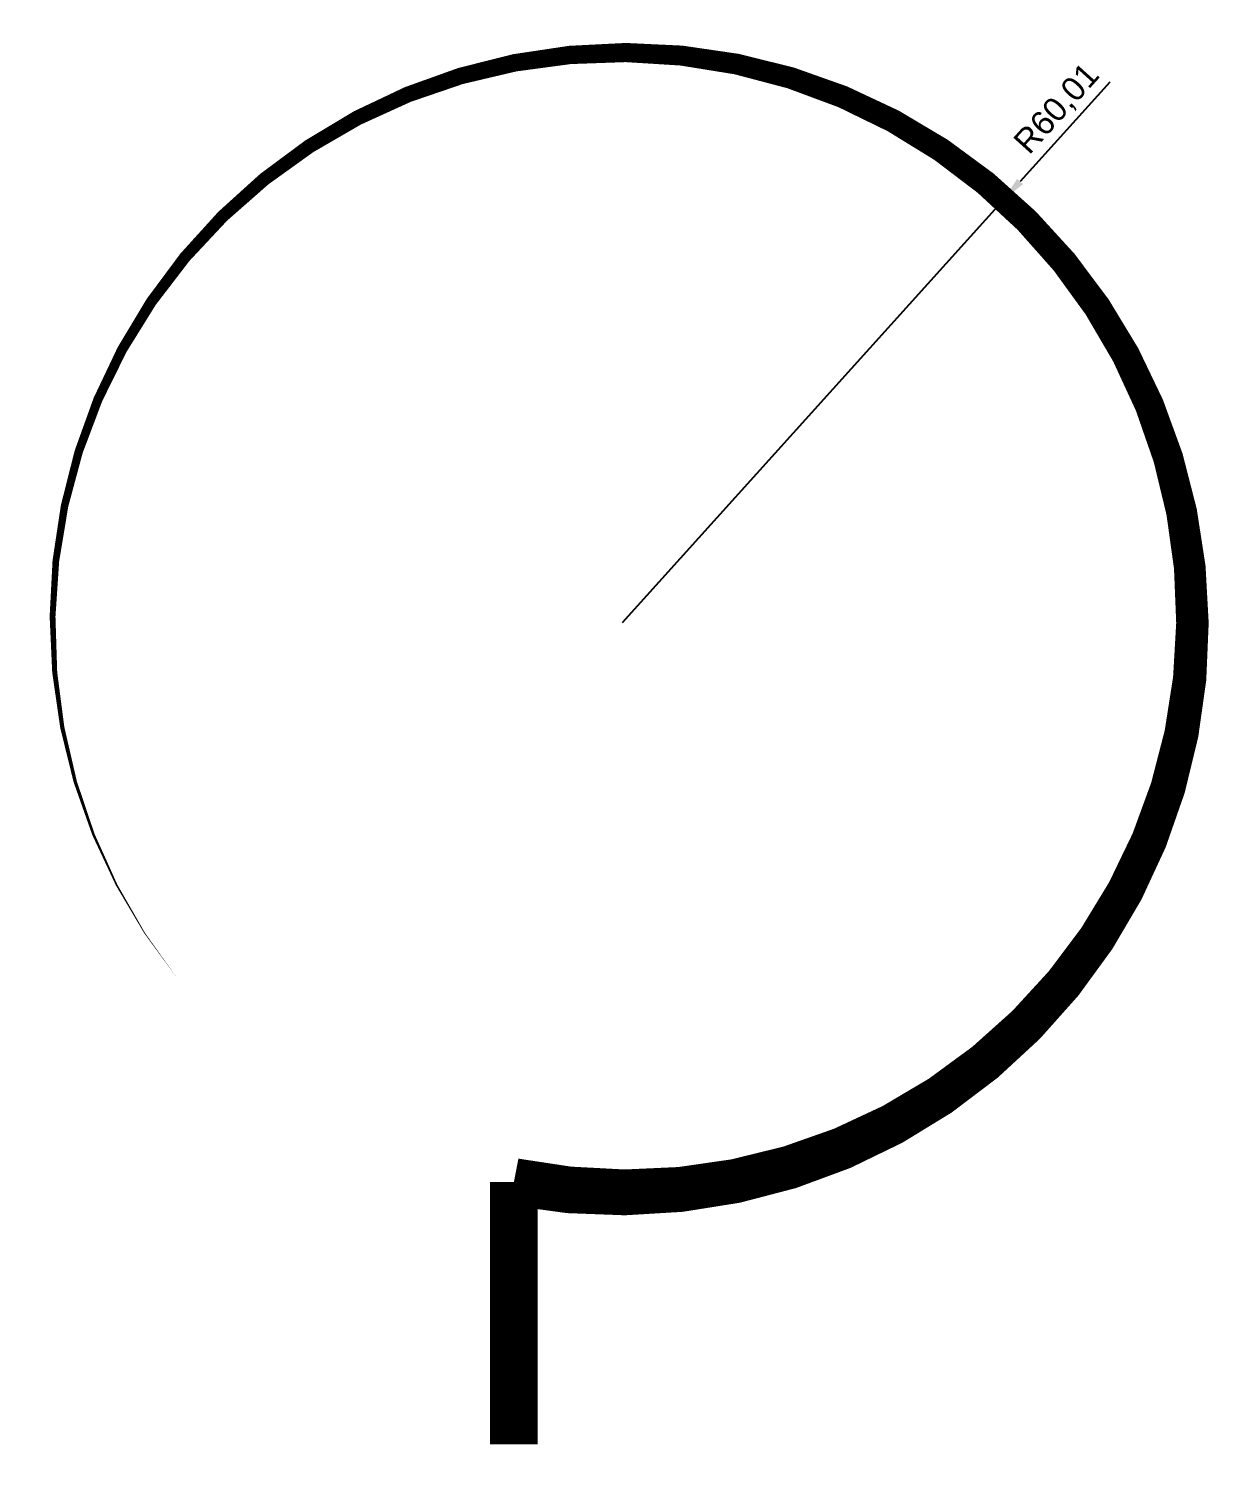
# Model space of a CAD drawing. Header units: millimetres. Extents: x 1403 to 8069, y 598 to 1926.
# Drawn here: x 7944.1 to 8069.1, y 1292.3 to 1443.9 of the extents above; entities that cross this region are included whole.
import ezdxf

# ---------------------------------------------------------------- set-up
doc = ezdxf.new("R2010")
doc.units = ezdxf.units.MM
doc.layers.add('Контур', color=7, linetype='Continuous', lineweight=30)
doc.styles.get("Standard").update_dxf_attribs({"font": 'arial.ttf'})
doc.dimstyles.new('ISO-25', dxfattribs={"dimtxt": 2.5, "dimasz": 2.5, "dimexe": 1.25, "dimexo": 0.625, "dimtad": 1, "dimtxsty": 'Standard', "dimcen": 2.5, "dimadec": 0, "dimazin": 0, "dimtfac": 1, "dimtmove": 0, "dimatfit": 3, "dimfxl": 1, "dimarcsym": 0})

# ---------------------------------------------------------------- blocks, each defined once
blk = doc.blocks.new('*D11')
at = {"layer": 'Defpoints', "color": 0, "transparency": 16777216}
for p in [(8046.82, 1425.95), (8006.64, 1381.38)]:
    blk.add_point(p, dxfattribs=at)
at = {"layer": 'Контур', "color": 0, "lineweight": -2, "transparency": 16777216}
for p, q in [((8057.94, 1438.27), (8048.5, 1427.8)), ((8006.64, 1381.38), (8046.82, 1425.95))]:
    blk.add_line(p, q, dxfattribs=at)
at = {"layer": 'Контур', "color": 0, "transparency": 16777216}
blk.add_solid([(8048.19, 1428.08), (8048.81, 1427.52), (8046.82, 1425.95)], dxfattribs=at)
at = {"layer": 'Контур', "color": 0, "transparency": 16777216, "insert": (8052.47, 1435.39), "char_height": 2.5, "attachment_point": 5, "rotation": 47.9639}
blk.add_mtext('R60,01', dxfattribs=at)

msp = doc.modelspace()

# ---------------------------------------------------------------- linework, layer by layer
at = {"layer": 'Контур'}
msp.add_lwpolyline([(7995.208, 1294.831, 5, 5, 0), (7995.208, 1322.47, 5, 0, 5.6200507), (7959.783, 1343.892, 0, 0, -0.8867235)], format="xyseb", dxfattribs=at)

# ---------------------------------------------------------------- dimensions: what is measured, and where the dimension line sits
dim = msp.add_radius_dim(center=(8006.642, 1381.377), mpoint=(8046.822, 1425.945), dimstyle='ISO-25', dxfattribs=at)
dim.commit()
dim.dimension.update_dxf_attribs({"geometry": '*D11', "text_midpoint": (8052.473, 1435.39)})

doc.saveas('drawing.dxf')
